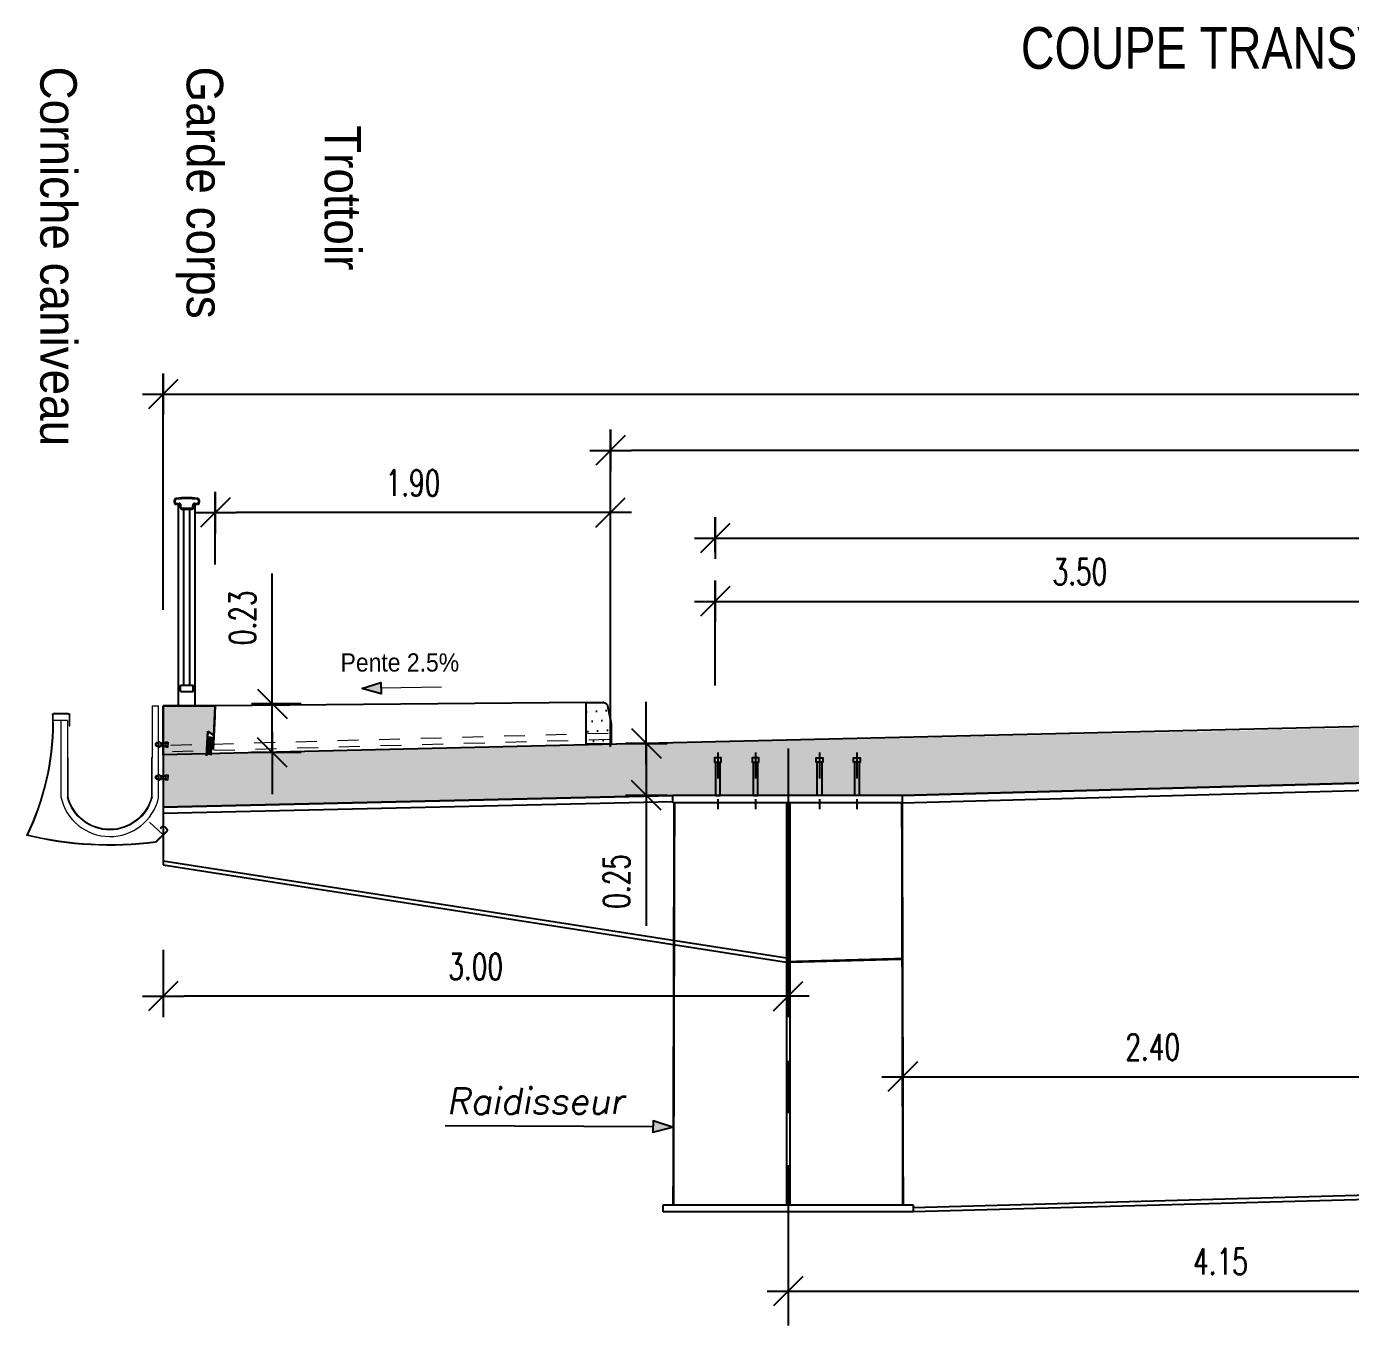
# Model space of a CAD drawing. Header units: metres. Extents: x -697843 to 22159, y -46191 to 9548.
# Drawn here: x -63554.16 to -63547.81, y -23170.26 to -23164.02 of the extents above; entities that cross this region are included whole.
import ezdxf
from ezdxf.enums import TextEntityAlignment as Align

# ---------------------------------------------------------------- set-up
doc = ezdxf.new("R2010")
doc.units = ezdxf.units.M
doc.linetypes.add('CACHE', pattern=[9.525, 6.35, -3.175])
doc.linetypes.add('CENTER', pattern=[2, 1.25, -0.25, 0.25, -0.25])
doc.layers.get('Defpoints').update_dxf_attribs({"color": 9})
for name, color, linetype, lineweight in [('AOA-Caniveau', 7, 'Continuous', 0), ('AOA-corniches', 7, 'Continuous', 0), ('COT50', 8, 'Continuous', 15), ('S-EXE-ELECP', 3, 'Continuous', 30), ('S-EXE-HACH', 4, 'Continuous', 5), ('S-EXE-TEXT', 7, 'Continuous', 25), ('S-EXE-TEXTE', 7, 'Continuous', 9), ('S-EXE-TRAIT VU', 2, 'Continuous', 25), ('S-Trait vu', 2, 'Continuous', 18)]:
    doc.layers.add(name, color=color, linetype=linetype, lineweight=lineweight)
for name, color, linetype in [('AXE', 1, 'CENTER'), ('Coffrage', 3, 'Continuous'), ('OA_Coffrage2', 7, 'Continuous'), ('OA_Cotations', 7, 'Continuous'), ('POTEAU', 1, 'Continuous'), ('POUTRELLE', 5, 'Continuous'), ('S-TEXT', 6, 'Continuous'), ('TRAIT-MOYENS', 2, 'Continuous')]:
    doc.layers.add(name, color=color, linetype=linetype)
doc.layers.get('0').off()
doc.styles.add('Arial', font='arial.ttf')
doc.styles.add('COTE1-100', font='romans.shx', dxfattribs={"width": 0.7, "height": 0.25})
doc.styles.add('D35-50', font='arial.ttf', dxfattribs={"width": 0.8, "height": 0.175})
doc.styles.add('text-s-1-50', font='romans.shx', dxfattribs={"width": 0.7, "height": 0.125})
doc.dimstyles.new('COT-OBLIQUES-1_100', dxfattribs={"dimtxt": 0.25, "dimasz": 0.1, "dimexe": 0.1, "dimexo": 0.1, "dimgap": 0.125, "dimtad": 1, "dimzin": 0, "dimdsep": 46, "dimtxsty": 'COTE1-100', "dimblk1": 'MARQUE', "dimblk2": 'MARQUE', "dimsah": 1, "dimcen": 5, "dimdle": 2, "dimclrd": 9, "dimclre": 9, "dimaunit": 2, "dimadec": 0, "dimazin": 0, "dimtfac": 1, "dimtix": 1, "dimtmove": 0, "dimatfit": 3, "dimldrblk": 'MARQUE', "dimfxl": 1, "dimtolj": 1, "dimtzin": 0, "dimarcsym": 0})

# ---------------------------------------------------------------- blocks, each defined once
blk = doc.blocks.new('MARQUE')
for p, q in [((-0.707, -0.707), (0.707, 0.707)), ((0, -1), (0, 1)), ((1, 0), (-1, 0))]:
    blk.add_line(p, q)
blk = doc.blocks.new('*D98')
at = {"layer": 'Defpoints', "color": 0, "transparency": 16777216}
for p in [(-63539.205, -23165.787), (-63539.205, -23166.8372), (-63553.5049, -23166.9221)]:
    blk.add_point(p, dxfattribs=at)
at = {"layer": 'OA_Cotations', "color": 9, "lineweight": -2, "transparency": 16777216}
for p, q in [((-63553.5049, -23166.8221), (-63553.5049, -23165.687)), ((-63539.205, -23166.7372), (-63539.205, -23165.687)), ((-63553.4049, -23165.787), (-63539.305, -23165.787))]:
    blk.add_line(p, q, dxfattribs=at)
at = {"layer": 'OA_Cotations', "color": 9, "lineweight": -2, "transparency": 16777216, "xscale": 0.1, "yscale": 0.1, "zscale": 0.1, "rotation": 180}
blk.add_blockref('MARQUE', (-63553.5049, -23165.787), dxfattribs=at)
at = {"layer": 'OA_Cotations', "color": 9, "lineweight": -2, "transparency": 16777216, "xscale": 0.1, "yscale": 0.1, "zscale": 0.1}
blk.add_blockref('MARQUE', (-63539.205, -23165.787), dxfattribs=at)
at = {"layer": 'OA_Cotations', "color": 9, "transparency": 16777216, "insert": (-63545.6458, -23165.6445), "char_height": 0.125, "attachment_point": 5, "style": 'text-s-1-50'}
blk.add_mtext('\\A1;14.30', dxfattribs=at)
blk = doc.blocks.new('*D99')
at = {"layer": 'Defpoints', "color": 0, "transparency": 16777216}
for p in [(-63540.355, -23166.2656), (-63540.355, -23166.4779), (-63550.855, -23166.646)]:
    blk.add_point(p, dxfattribs=at)
at = {"layer": 'OA_Cotations', "color": 9, "lineweight": -2, "transparency": 16777216}
for p, q in [((-63550.855, -23166.546), (-63550.855, -23166.3779)), ((-63540.355, -23166.3656), (-63540.355, -23166.5779)), ((-63550.755, -23166.4779), (-63540.455, -23166.4779))]:
    blk.add_line(p, q, dxfattribs=at)
at = {"layer": 'OA_Cotations', "color": 9, "lineweight": -2, "transparency": 16777216, "xscale": 0.1, "yscale": 0.1, "zscale": 0.1, "rotation": 180}
blk.add_blockref('MARQUE', (-63550.855, -23166.4779), dxfattribs=at)
at = {"layer": 'OA_Cotations', "color": 9, "lineweight": -2, "transparency": 16777216, "xscale": 0.1, "yscale": 0.1, "zscale": 0.1}
blk.add_blockref('MARQUE', (-63540.355, -23166.4779), dxfattribs=at)
at = {"layer": 'OA_Cotations', "color": 9, "transparency": 16777216, "insert": (-63545.605, -23166.3354), "char_height": 0.125, "attachment_point": 5, "style": 'text-s-1-50'}
blk.add_mtext('\\A1;10.50', dxfattribs=at)
blk = doc.blocks.new('*D100')
at = {"layer": 'Defpoints', "color": 0, "transparency": 16777216}
for p in [(-63553.2549, -23166.3556), (-63553.2549, -23166.7054), (-63551.3574, -23166.8568)]:
    blk.add_point(p, dxfattribs=at)
at = {"layer": 'OA_Cotations', "color": 9, "lineweight": -2, "transparency": 16777216}
for p, q in [((-63553.2549, -23166.6054), (-63553.2549, -23166.2556)), ((-63551.3574, -23166.7568), (-63551.3574, -23166.2556)), ((-63551.4574, -23166.3556), (-63553.1549, -23166.3556))]:
    blk.add_line(p, q, dxfattribs=at)
at = {"layer": 'OA_Cotations', "color": 9, "lineweight": -2, "transparency": 16777216, "xscale": 0.1, "yscale": 0.1, "zscale": 0.1, "rotation": 180}
blk.add_blockref('MARQUE', (-63553.2549, -23166.3556), dxfattribs=at)
at = {"layer": 'OA_Cotations', "color": 9, "lineweight": -2, "transparency": 16777216, "xscale": 0.1, "yscale": 0.1, "zscale": 0.1}
blk.add_blockref('MARQUE', (-63551.3574, -23166.3556), dxfattribs=at)
at = {"layer": 'OA_Cotations', "color": 9, "transparency": 16777216, "insert": (-63552.3061, -23166.2131), "char_height": 0.125, "attachment_point": 5, "style": 'text-s-1-50'}
blk.add_mtext('\\A1;1.90', dxfattribs=at)
blk = doc.blocks.new('*D101')
at = {"layer": 'Defpoints', "color": 0, "transparency": 16777216}
for p in [(-63547.355, -23166.6871), (-63547.355, -23166.7819), (-63550.855, -23167.2852)]:
    blk.add_point(p, dxfattribs=at)
at = {"layer": 'OA_Cotations', "color": 9, "lineweight": -2, "transparency": 16777216}
for p, q in [((-63550.855, -23167.1852), (-63550.855, -23166.6819)), ((-63550.755, -23166.7819), (-63547.455, -23166.7819)), ((-63547.355, -23166.7871), (-63547.355, -23166.8819))]:
    blk.add_line(p, q, dxfattribs=at)
at = {"layer": 'OA_Cotations', "color": 9, "lineweight": -2, "transparency": 16777216, "xscale": 0.1, "yscale": 0.1, "zscale": 0.1, "rotation": 180}
blk.add_blockref('MARQUE', (-63550.855, -23166.7819), dxfattribs=at)
at = {"layer": 'OA_Cotations', "color": 9, "lineweight": -2, "transparency": 16777216, "xscale": 0.1, "yscale": 0.1, "zscale": 0.1}
blk.add_blockref('MARQUE', (-63547.355, -23166.7819), dxfattribs=at)
at = {"layer": 'OA_Cotations', "color": 9, "transparency": 16777216, "insert": (-63549.105, -23166.6394), "char_height": 0.125, "attachment_point": 5, "style": 'text-s-1-50'}
blk.add_mtext('\\A1;3.50', dxfattribs=at)
blk = doc.blocks.new('*D103')
at = {"layer": 'Defpoints', "color": 0, "transparency": 16777216}
for p in [(-63551.1861, -23167.4635), (-63551.0579, -23167.4635), (-63551.0514, -23167.7134)]:
    blk.add_point(p, dxfattribs=at)
at = {"layer": 'OA_Cotations', "color": 9, "lineweight": -2, "transparency": 16777216}
for p, q in [((-63551.1861, -23167.3635), (-63551.1861, -23167.2635)), ((-63551.1579, -23167.4635), (-63551.2861, -23167.4635)), ((-63551.1861, -23167.4635), (-63551.1861, -23167.7134)), ((-63551.1514, -23167.7134), (-63551.2861, -23167.7134)), ((-63551.1861, -23167.8134), (-63551.1861, -23168.3401))]:
    blk.add_line(p, q, dxfattribs=at)
at = {"layer": 'OA_Cotations', "color": 9, "lineweight": -2, "transparency": 16777216, "xscale": 0.1, "yscale": 0.1, "zscale": 0.1}
for p, rotation in [((-63551.1861, -23167.4635), 270), ((-63551.1861, -23167.7134), 90)]:
    blk.add_blockref('MARQUE', p, dxfattribs=dict(at, rotation=rotation))
at = {"layer": 'OA_Cotations', "color": 9, "transparency": 16777216, "insert": (-63551.3286, -23168.1268), "char_height": 0.125, "attachment_point": 5, "rotation": 90, "style": 'text-s-1-50'}
blk.add_mtext('\\A1;0.25', dxfattribs=at)
blk = doc.blocks.new('*D130')
at = {"layer": 'Defpoints', "color": 0, "transparency": 16777216}
for p in [(-63552.7426, -23167.2742), (-63552.9812, -23167.508), (-63552.7427, -23167.508)]:
    blk.add_point(p, dxfattribs=at)
at = {"layer": 'OA_Cotations', "color": 9, "lineweight": -2, "transparency": 16777216}
for p, q in [((-63552.9812, -23167.1742), (-63552.9812, -23166.6475)), ((-63552.8426, -23167.2742), (-63553.0812, -23167.2742)), ((-63552.9812, -23167.508), (-63552.9812, -23167.2742)), ((-63552.8427, -23167.508), (-63553.0812, -23167.508)), ((-63552.9812, -23167.608), (-63552.9812, -23167.708))]:
    blk.add_line(p, q, dxfattribs=at)
at = {"layer": 'OA_Cotations', "color": 9, "lineweight": -2, "transparency": 16777216, "xscale": 0.1, "yscale": 0.1, "zscale": 0.1}
for p, rotation in [((-63552.9812, -23167.2742), 270), ((-63552.9812, -23167.508), 90)]:
    blk.add_blockref('MARQUE', p, dxfattribs=dict(at, rotation=rotation))
at = {"layer": 'OA_Cotations', "color": 9, "transparency": 16777216, "insert": (-63553.1237, -23166.8609), "char_height": 0.125, "attachment_point": 5, "rotation": 90, "style": 'text-s-1-50'}
blk.add_mtext('\\A1;0.23', dxfattribs=at)
blk = doc.blocks.new('*D105')
at = {"layer": 'Defpoints', "color": 0, "transparency": 16777216}
for p in [(-63547.5548, -23169.0641), (-63549.9552, -23169.1513), (-63547.5548, -23169.3421)]:
    blk.add_point(p, dxfattribs=at)
at = {"layer": 'OA_Cotations', "color": 9, "lineweight": -2, "transparency": 16777216}
for p, q in [((-63549.9552, -23169.0513), (-63549.9552, -23168.9641)), ((-63547.5548, -23169.2421), (-63547.5548, -23168.9641)), ((-63549.8552, -23169.0641), (-63547.6548, -23169.0641))]:
    blk.add_line(p, q, dxfattribs=at)
at = {"layer": 'OA_Cotations', "color": 9, "lineweight": -2, "transparency": 16777216, "xscale": 0.1, "yscale": 0.1, "zscale": 0.1, "rotation": 180}
blk.add_blockref('MARQUE', (-63549.9552, -23169.0641), dxfattribs=at)
at = {"layer": 'OA_Cotations', "color": 9, "lineweight": -2, "transparency": 16777216, "xscale": 0.1, "yscale": 0.1, "zscale": 0.1}
blk.add_blockref('MARQUE', (-63547.5548, -23169.0641), dxfattribs=at)
at = {"layer": 'OA_Cotations', "color": 9, "transparency": 16777216, "insert": (-63548.755, -23168.9216), "char_height": 0.125, "attachment_point": 5, "style": 'text-s-1-50'}
blk.add_mtext('\\A1;2.40', dxfattribs=at)
blk = doc.blocks.new('*D207')
at = {"layer": 'Defpoints', "color": 0, "transparency": 16777216}
for p in [(-63551.3574, -23166.0569), (-63539.855, -23166.1075), (-63551.3574, -23167.5802)]:
    blk.add_point(p, dxfattribs=at)
at = {"layer": 'OA_Cotations', "color": 9, "lineweight": -2, "transparency": 16777216}
for p, q in [((-63551.3574, -23167.4802), (-63551.3574, -23165.9569)), ((-63539.855, -23166.0075), (-63539.855, -23165.9569)), ((-63539.955, -23166.0569), (-63551.2574, -23166.0569))]:
    blk.add_line(p, q, dxfattribs=at)
at = {"layer": 'OA_Cotations', "color": 9, "lineweight": -2, "transparency": 16777216, "xscale": 0.1, "yscale": 0.1, "zscale": 0.1, "rotation": 180}
blk.add_blockref('MARQUE', (-63551.3574, -23166.0569), dxfattribs=at)
at = {"layer": 'OA_Cotations', "color": 9, "lineweight": -2, "transparency": 16777216, "xscale": 0.1, "yscale": 0.1, "zscale": 0.1}
blk.add_blockref('MARQUE', (-63539.855, -23166.0569), dxfattribs=at)
at = {"layer": 'OA_Cotations', "color": 9, "transparency": 16777216, "insert": (-63545.6062, -23165.9144), "char_height": 0.125, "attachment_point": 5, "style": 'text-s-1-50'}
blk.add_mtext('\\A1;11.50', dxfattribs=at)
blk = doc.blocks.new('*D226')
at = {"layer": 'Defpoints', "color": 0, "transparency": 16777216}
for p in [(-63550.505, -23168.0228), (-63553.505, -23168.3543), (-63553.505, -23168.6778)]:
    blk.add_point(p, dxfattribs=at)
at = {"layer": 'OA_Cotations', "color": 9, "lineweight": -2, "transparency": 16777216}
for p, q in [((-63550.505, -23168.1228), (-63550.505, -23168.7778)), ((-63553.505, -23168.4543), (-63553.505, -23168.7778)), ((-63550.605, -23168.6778), (-63553.405, -23168.6778))]:
    blk.add_line(p, q, dxfattribs=at)
at = {"layer": 'OA_Cotations', "color": 9, "lineweight": -2, "transparency": 16777216, "xscale": 0.1, "yscale": 0.1, "zscale": 0.1, "rotation": 180}
blk.add_blockref('MARQUE', (-63553.505, -23168.6778), dxfattribs=at)
at = {"layer": 'OA_Cotations', "color": 9, "lineweight": -2, "transparency": 16777216, "xscale": 0.1, "yscale": 0.1, "zscale": 0.1}
blk.add_blockref('MARQUE', (-63550.505, -23168.6778), dxfattribs=at)
at = {"layer": 'OA_Cotations', "color": 9, "transparency": 16777216, "insert": (-63552.005, -23168.5353), "char_height": 0.125, "attachment_point": 5, "style": 'text-s-1-50'}
blk.add_mtext('\\A1;3.00', dxfattribs=at)
blk = doc.blocks.new('*D241')
at = {"layer": 'Defpoints', "color": 0, "transparency": 16777216}
for p in [(-63550.5052, -23169.7441), (-63546.355, -23169.8799), (-63546.355, -23170.0939)]:
    blk.add_point(p, dxfattribs=at)
at = {"layer": 'OA_Cotations', "color": 9, "lineweight": -2, "transparency": 16777216}
for p, q in [((-63550.5052, -23169.8441), (-63550.5052, -23170.1939)), ((-63546.355, -23169.9799), (-63546.355, -23170.1939)), ((-63550.4052, -23170.0939), (-63546.455, -23170.0939))]:
    blk.add_line(p, q, dxfattribs=at)
at = {"layer": 'OA_Cotations', "color": 9, "lineweight": -2, "transparency": 16777216, "xscale": 0.1, "yscale": 0.1, "zscale": 0.1, "rotation": 180}
blk.add_blockref('MARQUE', (-63550.5052, -23170.0939), dxfattribs=at)
at = {"layer": 'OA_Cotations', "color": 9, "lineweight": -2, "transparency": 16777216, "xscale": 0.1, "yscale": 0.1, "zscale": 0.1}
blk.add_blockref('MARQUE', (-63546.355, -23170.0939), dxfattribs=at)
at = {"layer": 'OA_Cotations', "color": 9, "transparency": 16777216, "insert": (-63548.4301, -23169.9514), "char_height": 0.125, "attachment_point": 5, "style": 'text-s-1-50'}
blk.add_mtext('\\A1;4.15', dxfattribs=at)
blk = doc.blocks.new('A$C77ea4534')
at = {"layer": 'TRAIT-MOYENS', "color": 8}
for p, q in [((-0.0597, 0.9771), (-0.0597, 0.9876)), ((-0.0557, 0.9771), (-0.0557, 0.9876)), ((-0.0507, 0.9721), (-0.0373, 0.9721)), ((-0.0507, 0.9682), (-0.0373, 0.9682)), ((-0.0398, 0), (-0.0398, 0.9682)), ((-0.0323, 0.9542), (-0.0323, 0.9632)), ((-0.0284, 0.9542), (-0.0284, 0.9632)), ((0.0284, 0.9542), (0.0284, 0.9632)), ((0.0323, 0.9542), (0.0323, 0.9632)), ((0.0373, 0.9721), (0.0507, 0.9721)), ((0.0373, 0.9682), (0.0507, 0.9682)), ((0.0398, 0), (0.0398, 0.9682)), ((0.0557, 0.9876), (0.0557, 0.9771)), ((0.0597, 0.9876), (0.0597, 0.9771)), ((0.0597, 0.9771), (0.0597, 0.9876)), ((-0.0234, 0.9493), (0.0234, 0.9493)), ((-0.0234, 0.9453), (0.0234, 0.9453)), ((-0.0149, 0.0995), (-0.0149, 0.9453)), ((0.0149, 0.0995), (0.0149, 0.9453)), ((-0.0299, 0.0995), (0.0299, 0.0995)), ((-0.0299, 0.0697), (-0.0299, 0.0995)), ((-0.0299, 0.0697), (0.0299, 0.0697)), ((0.0299, 0.0697), (0.0299, 0.0995))]:
    blk.add_line(p, q, dxfattribs=at)
for centre, radius, start, end in [((-0.0507, 0.9876), 0.00896, 93.81415, 180.00008), ((-0.0507, 0.9771), 0.00896, 180.00008, 270.00008), ((-0.0507, 0.9876), 0.00498, 93.81415, 180.00008), ((-0.0507, 0.9771), 0.00498, 180.00008, 270.00008), ((0, 0.6132), 0.3868, 82.37193, 97.62823), ((0, 0.6132), 0.3828, 82.3323, 97.66785), ((-0.0373, 0.9632), 0.00896, 0.00008, 90.00008), ((-0.0373, 0.9632), 0.00498, 0.00008, 90.00008), ((-0.0234, 0.9542), 0.00896, 180.00008, 270.00008), ((-0.0234, 0.9542), 0.00498, 180.00008, 270.00008), ((0.0234, 0.9542), 0.00896, 270.00008, 0.00008), ((0.0234, 0.9542), 0.00498, 270.00008, 0.00008), ((0.0373, 0.9632), 0.00896, 90.00008, 180.00008), ((0.0373, 0.9632), 0.00498, 90.00008, 180.00008), ((0.0507, 0.9771), 0.00896, 270.00008, 0.00008), ((0.0507, 0.9771), 0.00498, 270.00008, 0.00008), ((0.0507, 0.9876), 0.00498, 0.00008, 86.186), ((0.0507, 0.9876), 0.00896, 0.00008, 86.186)]:
    blk.add_arc(centre, radius, start, end, dxfattribs=at)

msp = doc.modelspace()

# ---------------------------------------------------------------- hatches: boundary and pattern name
at = {"layer": 'Coffrage'}
h = msp.add_hatch(dxfattribs=at)
h.set_pattern_fill('DOTS', color=8, scale=0.03, angle=183.662179, style=0)
h.set_pattern_definition([(183.66217908, (-63335.021423, 3791.73469), (-0.02072189604, -0.04904873908), [0, -0.047625])])
edge = h.paths.add_edge_path()
edge.add_line((-63551.47504, -23167.2679), (-63551.39143, -23167.2679))
edge.add_ellipse((-63551.39143, -23167.2879), major_axis=(-0.01502, -0.01321), ratio=0.9999987, start_angle=149.97197, end_angle=228.662215, ccw=False)
edge.add_line((-63551.37182, -23167.28397), (-63551.35504, -23167.3679))
edge.add_line((-63551.35504, -23167.3679), (-63551.35504, -23167.4679))
edge.add_line((-63551.35504, -23167.4679), (-63551.47504, -23167.4679))
edge.add_line((-63551.47504, -23167.4679), (-63551.47504, -23167.2679))
at = {"layer": 'COT50'}
h = msp.add_hatch(dxfattribs=at)
h.set_pattern_fill('AR-CONC', color=8, scale=0.001)
h.set_pattern_definition([(50, (-63546.95504, -23172.06292), (0.1821847, -0.015939), [0.01905, -0.20955]), (355, (-63546.95504, -23172.06292), (-0.0352434, 0.191057), [0.01524, -0.1676406]), (100.4514, (-63546.93985, -23172.06424), (0.1469412, 0.1751178), [0.01619, -0.1780902]), (46.1842, (-63546.95504, -23172.01212), (0.271079, -0.0420423), [0.028575, -0.314325]), (96.6356, (-63546.93245, -23172.01562), (0.237404, 0.247426), [0.024285, -0.267136]), (351.184, (-63546.95504, -23172.01212), (0.237404, 0.247426), [0.02286, -0.25146]), (21, (-63546.92964, -23172.02482), (0.1516144, -0.1022652), [0.01905, -0.20955]), (326, (-63546.92964, -23172.02482), (0.061802, 0.184188), [0.01524, -0.16764]), (71.4514, (-63546.917, -23172.03334), (0.2134164, 0.0819228), [0.01619, -0.17809]), (37.5, (-63546.955035, -23172.062916), (0.0030886, 0.08455504), [0, -0.165608, 0, -0.17018, 0, -0.168275]), (7.5, (-63546.95504, -23172.06292), (0.0668197, 0.1001806), [0, -0.097028, 0, -0.161798, 0, -0.064135]), (327.5, (-63547.01168, -23172.062916), (0.1355906, -0.00572874), [0, -0.0635, 0, -0.19812, 0, -0.26289]), (317.5, (-63547.03708, -23172.06292), (0.1481292, 0.0254265), [0, -0.08255, 0, -0.131572, 0, -0.18669])])
h.paths.add_polyline_path([(-63553.50504, -23167.51789), (-63553.50504, -23167.76963), (-63551.05857, -23167.71355), (-63549.95857, -23167.71355), (-63542.7559, -23167.51798), (-63541.6559, -23167.51798), (-63539.20504, -23167.43328), (-63539.20504, -23167.19913)])
at = {"layer": 'S-EXE-HACH', "ltscale": 0.01, "transparency": 33554508}
h = msp.add_hatch(color=8, dxfattribs=at)
h.dxf.hatch_style = 1
h.paths.add_polyline_path([(-63553.29102, -23167.40503), (-63553.26205, -23167.42632), (-63553.25493, -23167.28406), (-63553.50497, -23167.28406), (-63553.50501, -23167.51789), (-63553.29693, -23167.52309)])
at = {"layer": 'S-EXE-TRAIT VU', "transparency": 33554687}
h = msp.add_hatch(color=9, dxfattribs=at)
h.dxf.hatch_style = 1
h.paths.add_polyline_path([(-63552.55213, -23167.20077), (-63552.45893, -23167.22614), (-63552.46031, -23167.17077)])
h = msp.add_hatch(color=9, dxfattribs=at)
h.dxf.hatch_style = 1
h.paths.add_polyline_path([(-63551.06084, -23169.30583), (-63551.15404, -23169.3312), (-63551.15266, -23169.27583)])

# ---------------------------------------------------------------- linework, layer by layer
at = {"layer": 'AOA-Caniveau', "color": 9, "extrusion": (0, 1, 0)}
for p, q in [((-63553.55844, -23167.28407), (-63553.52689, -23167.28406)), ((-63553.55844, -23167.28407), (-63553.55844, -23167.53265)), ((-63553.52689, -23167.72557), (-63553.52689, -23167.28406)), ((-63553.96398, -23167.35386), (-63553.99554, -23167.35386)), ((-63553.99554, -23167.35386), (-63553.99554, -23167.72083)), ((-63553.96398, -23167.35386), (-63553.96398, -23167.54243))]:
    msp.add_line(p, q, dxfattribs=at)
at = {"layer": 'AOA-Caniveau', "color": 9}
msp.add_arc((-63553.76068, -23167.67094, -50.3572), 0.24009, 191.993016, 346.847528, dxfattribs=at)
at = {"layer": 'AOA-corniches', "color": 9, "extrusion": (-2.68665e-19, -1.52942e-18, -1)}
for p, q in [((-63554.0364, -23167.32725, -50.3572), (-63554.0364, -23167.36413, -50.3572)), ((-63554.0333, -23167.36413, -50.3572), (-63554.0333, -23167.32725, -50.3572)), ((-63554.02696, -23167.32107, -50.3572), (-63553.96158, -23167.3227, -50.3572)), ((-63553.9615, -23167.31961, -50.3572), (-63554.02689, -23167.31798, -50.3572)), ((-63553.95555, -23167.32889, -50.3572), (-63553.95555, -23167.37883, -50.3572)), ((-63553.95246, -23167.37883, -50.3572), (-63553.95246, -23167.32889, -50.3572)), ((-63553.95555, -23167.37883, -50.3572), (-63553.95246, -23167.37883, -50.3572)), ((-63553.48857, -23167.88456, -50.3572), (-63553.54244, -23167.93671, -50.3572)), ((-63553.541, -23167.93962, -50.3572), (-63553.48642, -23167.88678, -50.3572)), ((-63553.51008, -23167.86234, -50.3572), (-63553.51897, -23167.87095, -50.3572)), ((-63553.51897, -23167.87095, -50.3572), (-63553.51682, -23167.87317, -50.3572)), ((-63553.51682, -23167.87317, -50.3572), (-63553.50793, -23167.86456, -50.3572)), ((-63553.49918, -23167.86471, -50.3572), (-63553.48843, -23167.87582, -50.3572)), ((-63553.48621, -23167.87367, -50.3572), (-63553.49696, -23167.86256, -50.3572))]:
    msp.add_line(p, q, dxfattribs=at)
at = {"layer": 'AOA-corniches', "color": 9, "extrusion": (0, 1, 0)}
for p, q in [((-63553.99554, -23167.35386), (-63554.03335, -23167.35386)), ((-63553.53886, -23167.47423), (-63553.53885, -23167.46207)), ((-63553.52939, -23167.45969), (-63553.53823, -23167.45969)), ((-63553.52876, -23167.45653), (-63553.52687, -23167.45654)), ((-63553.52876, -23167.45653), (-63553.52876, -23167.47398)), ((-63553.52181, -23167.45653), (-63553.52689, -23167.45657)), ((-63553.52686, -23167.47393), (-63553.52687, -23167.45654)), ((-63553.52181, -23167.45653), (-63553.52182, -23167.47381)), ((-63553.52119, -23167.45969), (-63553.51235, -23167.45969)), ((-63553.51172, -23167.47355), (-63553.51171, -23167.46206)), ((-63553.50415, -23167.47336), (-63553.50415, -23167.46206)), ((-63553.49467, -23167.45969), (-63553.50352, -23167.45969)), ((-63553.49406, -23167.45654), (-63553.49216, -23167.45654)), ((-63553.49406, -23167.45654), (-63553.49405, -23167.4731)), ((-63553.49216, -23167.47305), (-63553.49216, -23167.45654)), ((-63553.49214, -23167.46368), (-63553.49216, -23167.45716)), ((-63553.49216, -23167.45716), (-63553.48143, -23167.45717)), ((-63553.48259, -23167.45838), (-63553.49081, -23167.4583)), ((-63553.49081, -23167.4583), (-63553.48785, -23167.46369)), ((-63553.48976, -23167.45897), (-63553.48739, -23167.46327)), ((-63553.4862, -23167.459), (-63553.48976, -23167.45897)), ((-63553.48617, -23167.45904), (-63553.4832, -23167.46201)), ((-63553.48314, -23167.46915), (-63553.48315, -23167.46206)), ((-63553.48259, -23167.46914), (-63553.48259, -23167.45838)), ((-63553.48143, -23167.45717), (-63553.48143, -23167.46914)), ((-63553.54329, -23167.46474), (-63553.54331, -23167.47358)), ((-63553.53886, -23167.47358), (-63553.54331, -23167.47358)), ((-63553.54331, -23167.47358), (-63553.54268, -23167.4742)), ((-63553.54329, -23167.46474), (-63553.54266, -23167.46412)), ((-63553.53885, -23167.46474), (-63553.54329, -23167.46474)), ((-63553.54266, -23167.46412), (-63553.54268, -23167.4742)), ((-63553.53886, -23167.47421), (-63553.54268, -23167.4742)), ((-63553.53886, -23167.46411), (-63553.54266, -23167.46412)), ((-63553.53885, -23167.47625), (-63553.53886, -23167.47423)), ((-63553.5294, -23167.46443), (-63553.53823, -23167.46443)), ((-63553.52939, -23167.47389), (-63553.53822, -23167.47389)), ((-63553.5294, -23167.47863), (-63553.53822, -23167.47863)), ((-63553.52876, -23167.47398), (-63553.52877, -23167.4761)), ((-63553.52877, -23167.48178), (-63553.52877, -23167.4761)), ((-63553.52685, -23167.48179), (-63553.52877, -23167.48178)), ((-63553.52689, -23167.48178), (-63553.52182, -23167.48179)), ((-63553.52182, -23167.47381), (-63553.52182, -23167.47611)), ((-63553.52182, -23167.48179), (-63553.52182, -23167.47611)), ((-63553.52119, -23167.46443), (-63553.51235, -23167.46442)), ((-63553.52119, -23167.47863), (-63553.51235, -23167.47863)), ((-63553.52118, -23167.47389), (-63553.51235, -23167.47389)), ((-63553.51171, -23167.47626), (-63553.51172, -23167.47355)), ((-63553.51171, -23167.46411), (-63553.50415, -23167.46411)), ((-63553.51171, -23167.4742), (-63553.50415, -23167.47422)), ((-63553.50415, -23167.47627), (-63553.50415, -23167.47336)), ((-63553.49468, -23167.46443), (-63553.50352, -23167.46442)), ((-63553.49467, -23167.4739), (-63553.50352, -23167.4739)), ((-63553.49469, -23167.47863), (-63553.50352, -23167.47863)), ((-63553.49406, -23167.48178), (-63553.49404, -23167.4731)), ((-63553.49216, -23167.48178), (-63553.49406, -23167.48178)), ((-63553.48795, -23167.47422), (-63553.49216, -23167.47421)), ((-63553.48793, -23167.46411), (-63553.49215, -23167.46412)), ((-63553.49215, -23167.48109), (-63553.48143, -23167.48108)), ((-63553.48785, -23167.46369), (-63553.49192, -23167.46368)), ((-63553.48785, -23167.47458), (-63553.49192, -23167.47458)), ((-63553.49082, -23167.47995), (-63553.48785, -23167.47458)), ((-63553.48259, -23167.47989), (-63553.49082, -23167.47995)), ((-63553.48975, -23167.47946), (-63553.48739, -23167.47515)), ((-63553.48618, -23167.47942), (-63553.48975, -23167.47946)), ((-63553.48616, -23167.4794), (-63553.4832, -23167.47646)), ((-63553.48314, -23167.46915), (-63553.48315, -23167.47642)), ((-63553.48259, -23167.46914), (-63553.48259, -23167.47989)), ((-63553.48143, -23167.48108), (-63553.48143, -23167.46914)), ((-63553.54331, -23167.62252), (-63553.54267, -23167.62189)), ((-63553.53886, -23167.62252), (-63553.54331, -23167.62252)), ((-63553.54331, -23167.62252), (-63553.54331, -23167.63136)), ((-63553.53886, -23167.63136), (-63553.54331, -23167.63136)), ((-63553.54331, -23167.63136), (-63553.54268, -23167.63198)), ((-63553.54267, -23167.62189), (-63553.54268, -23167.63198)), ((-63553.53886, -23167.63199), (-63553.54268, -23167.63198)), ((-63553.53886, -23167.62189), (-63553.54267, -23167.62189)), ((-63553.53886, -23167.63201), (-63553.53886, -23167.61984)), ((-63553.53886, -23167.63403), (-63553.53886, -23167.63201)), ((-63553.5294, -23167.61747), (-63553.53823, -23167.61747)), ((-63553.5294, -23167.62221), (-63553.53823, -23167.62221)), ((-63553.5294, -23167.63167), (-63553.53823, -23167.63166)), ((-63553.5294, -23167.6364), (-63553.53823, -23167.6364)), ((-63553.52877, -23167.61431), (-63553.52687, -23167.61432)), ((-63553.52877, -23167.61431), (-63553.52877, -23167.63176)), ((-63553.52877, -23167.63176), (-63553.52877, -23167.63388)), ((-63553.52877, -23167.63956), (-63553.52877, -23167.63388)), ((-63553.52686, -23167.63956), (-63553.52877, -23167.63956)), ((-63553.52182, -23167.61431), (-63553.52689, -23167.61434)), ((-63553.52689, -23167.63957), (-63553.52182, -23167.63957)), ((-63553.52687, -23167.6317), (-63553.52687, -23167.61432)), ((-63553.52182, -23167.61431), (-63553.52183, -23167.63159)), ((-63553.52183, -23167.63159), (-63553.52183, -23167.63388)), ((-63553.52182, -23167.63957), (-63553.52183, -23167.63388)), ((-63553.5212, -23167.62221), (-63553.51235, -23167.6222)), ((-63553.5212, -23167.63641), (-63553.51236, -23167.63641)), ((-63553.52119, -23167.61747), (-63553.51236, -23167.61747)), ((-63553.52119, -23167.63167), (-63553.51235, -23167.63167)), ((-63553.51173, -23167.63133), (-63553.51172, -23167.61984)), ((-63553.51173, -23167.63403), (-63553.51173, -23167.63133)), ((-63553.51172, -23167.62189), (-63553.50415, -23167.62189)), ((-63553.51172, -23167.63198), (-63553.50416, -23167.63199)), ((-63553.50416, -23167.63404), (-63553.50415, -23167.63114)), ((-63553.50415, -23167.63114), (-63553.50415, -23167.61984)), ((-63553.49469, -23167.61747), (-63553.50353, -23167.61747)), ((-63553.49469, -23167.62221), (-63553.50353, -23167.6222)), ((-63553.49468, -23167.63167), (-63553.50353, -23167.63168)), ((-63553.49469, -23167.6364), (-63553.50353, -23167.63641)), ((-63553.49407, -23167.61432), (-63553.49216, -23167.61432)), ((-63553.49407, -23167.61432), (-63553.49406, -23167.63088)), ((-63553.49407, -23167.63956), (-63553.49406, -23167.63088)), ((-63553.49216, -23167.63956), (-63553.49407, -23167.63956)), ((-63553.48796, -23167.632), (-63553.49218, -23167.63199)), ((-63553.49217, -23167.63083), (-63553.49216, -23167.61432)), ((-63553.49216, -23167.62146), (-63553.49217, -23167.61494)), ((-63553.49217, -23167.61494), (-63553.48144, -23167.61495)), ((-63553.48794, -23167.62189), (-63553.49216, -23167.6219)), ((-63553.49216, -23167.63887), (-63553.48143, -23167.63886)), ((-63553.48785, -23167.62147), (-63553.49192, -23167.62146)), ((-63553.48786, -23167.63236), (-63553.49192, -23167.63236)), ((-63553.4826, -23167.61616), (-63553.49083, -23167.61608)), ((-63553.49083, -23167.61608), (-63553.48785, -23167.62147)), ((-63553.49083, -23167.63773), (-63553.48786, -23167.63236)), ((-63553.4826, -23167.63767), (-63553.49083, -23167.63773)), ((-63553.48977, -23167.61675), (-63553.48739, -23167.62105)), ((-63553.48621, -23167.61678), (-63553.48977, -23167.61675)), ((-63553.48977, -23167.63723), (-63553.48739, -23167.63292)), ((-63553.48619, -23167.6372), (-63553.48977, -23167.63723)), ((-63553.48617, -23167.61682), (-63553.48321, -23167.61979)), ((-63553.48617, -23167.63718), (-63553.48321, -23167.63424)), ((-63553.48315, -23167.62693), (-63553.48316, -23167.61983)), ((-63553.48315, -23167.62693), (-63553.48316, -23167.63419)), ((-63553.4826, -23167.62692), (-63553.4826, -23167.61616)), ((-63553.4826, -23167.62692), (-63553.4826, -23167.63767)), ((-63553.48144, -23167.61495), (-63553.48144, -23167.62691)), ((-63553.48143, -23167.63886), (-63553.48144, -23167.62691)), ((-63553.50653, -23167.90195), (-63553.57008, -23167.84211))]:
    msp.add_line(p, q, dxfattribs=at)
at = {"layer": 'AOA-corniches', "color": 9, "extrusion": (0, 0, -1)}
for p, q in [((-63553.96394, -23167.53265, -50.3572), (-63553.96396, -23167.72254, -50.3572)), ((-63553.96079, -23167.53265, -50.3572), (-63553.96394, -23167.53265, -50.3572)), ((-63553.9608, -23167.72245, -50.3572), (-63553.96079, -23167.53265, -50.3572)), ((-63553.56156, -23167.53265, -50.3572), (-63553.56157, -23167.72168, -50.3572)), ((-63553.5584, -23167.53265, -50.3572), (-63553.56156, -23167.53265, -50.3572)), ((-63553.5584, -23167.72257, -50.3572), (-63553.5584, -23167.53265, -50.3572)), ((-63553.55842, -23167.72258, -50.3572), (-63553.5584, -23167.72257, -50.3572))]:
    msp.add_line(p, q, dxfattribs=at)
at = {"layer": 'AOA-corniches', "color": 9, "extrusion": (-2.68665e-19, -1.52942e-18, -1)}
for centre, radius, start, end in [((63554.02712, -23167.32725, 50.3572), 0.00928, 0, 91.432096), ((63554.02712, -23167.32725, 50.3572), 0.00619, 0, 91.432096), ((63553.96173, -23167.32889, 50.3572), 0.00619, 91.432096, 180), ((63553.96173, -23167.32889, 50.3572), 0.00928, 91.432096, 180), ((63555.27342, -23167.36413, 50.3572), 1.23702, 180, 205.956718), ((63555.27342, -23167.36413, 50.3572), 1.24011, 180, 205.786584), ((63553.76024, -23166.26847, 50.3572), 1.68548, 262.525781, 283.761257), ((63553.76036, -23166.26406, 50.3572), 1.68679, 262.577191, 283.593079), ((63553.50363, -23167.86901, 50.3572), 0.00928, 45.929064, 135.929064), ((63553.50363, -23167.86901, 50.3572), 0.00619, 45.929064, 135.929113), ((63553.49287, -23167.88012, 50.3572), 0.00619, 135.929064, 225.929064), ((63553.49287, -23167.88012, 50.3572), 0.00928, 135.929064, 225.929064)]:
    msp.add_arc(centre, radius, start, end, dxfattribs=at)
at = {"layer": 'AOA-corniches', "color": 9}
for centre, radius, start, end in [((-63553.5341, -23167.46206, -50.3572), 0.00475, 150.136344, 209.862014), ((-63553.51706, -23167.46206, -50.3572), 0.00475, 150.136344, 209.862014), ((-63553.49939, -23167.46206, -50.3572), 0.00475, 150.136344, 209.862014), ((-63553.52079, -23167.46916, -50.3572), 0.01807, 164.809894, 195.188467), ((-63553.5341, -23167.47626, -50.3572), 0.00475, 150.136344, 209.862014), ((-63553.50375, -23167.46916, -50.3572), 0.01807, 164.809894, 195.188467), ((-63553.51706, -23167.47626, -50.3572), 0.00475, 150.136344, 209.862014), ((-63553.48608, -23167.46916, -50.3572), 0.01807, 164.809894, 195.188467), ((-63553.49939, -23167.47626, -50.3572), 0.00475, 150.136344, 209.862014), ((-63553.48793, -23167.47481, -50.3572), 0.000631, 323.026419, 89.999181), ((-63553.53411, -23167.61983, -50.3572), 0.00475, 150.136344, 209.862014), ((-63553.5208, -23167.62693, -50.3572), 0.01807, 164.809894, 195.188467), ((-63553.53411, -23167.63403, -50.3572), 0.00475, 150.136344, 209.862014), ((-63553.51707, -23167.61983, -50.3572), 0.00475, 150.136344, 209.862014), ((-63553.50376, -23167.62693, -50.3572), 0.01807, 164.809894, 195.188467), ((-63553.51707, -23167.63403, -50.3572), 0.00475, 150.136344, 209.862014), ((-63553.4994, -23167.61983, -50.3572), 0.00475, 150.136344, 209.862014), ((-63553.48609, -23167.62693, -50.3572), 0.01807, 164.809894, 195.188467), ((-63553.4994, -23167.63403, -50.3572), 0.00475, 150.136344, 209.862014), ((-63553.48794, -23167.63259, -50.3572), 0.000631, 323.026419, 89.999181)]:
    msp.add_arc(centre, radius, start, end, dxfattribs=at)
at = {"layer": 'AOA-corniches', "color": 9, "extrusion": (0, 0, -1)}
for centre, radius, start, end in [((63553.53351, -23167.46206, 50.3572), 0.00475, 150.137983, 209.863653), ((63553.51647, -23167.46206, 50.3572), 0.00475, 150.137983, 209.863653), ((63553.4988, -23167.46206, 50.3572), 0.00475, 150.137983, 209.863653), ((63553.48798, -23167.46347, 50.3572), 0.000631, 143.028058, 270.000819), ((63553.54682, -23167.46916, 50.3572), 0.01807, 164.811533, 195.190106), ((63553.53351, -23167.47626, 50.3572), 0.00475, 150.137983, 209.863653), ((63553.52978, -23167.46916, 50.3572), 0.01807, 164.811533, 195.190106), ((63553.51647, -23167.47626, 50.3572), 0.00475, 150.137983, 209.863653), ((63553.51211, -23167.46916, 50.3572), 0.01807, 164.811533, 195.190106), ((63553.4988, -23167.47626, 50.3572), 0.00475, 150.137983, 209.863653), ((63553.53352, -23167.61983, 50.3572), 0.00475, 150.137983, 209.863653), ((63553.54683, -23167.62693, 50.3572), 0.01807, 164.811533, 195.190106), ((63553.53352, -23167.63403, 50.3572), 0.00475, 150.137983, 209.863653), ((63553.51648, -23167.61983, 50.3572), 0.00475, 150.137983, 209.863653), ((63553.52979, -23167.62693, 50.3572), 0.01807, 164.811533, 195.190106), ((63553.51648, -23167.63403, 50.3572), 0.00475, 150.137983, 209.863653), ((63553.49881, -23167.61983, 50.3572), 0.00475, 150.137983, 209.863653), ((63553.51212, -23167.62693, 50.3572), 0.01807, 164.811533, 195.190106), ((63553.49881, -23167.63403, 50.3572), 0.00475, 150.137983, 209.863653), ((63553.48799, -23167.62125, 50.3572), 0.000631, 143.028058, 270.000819), ((63553.76119, -23167.66998, 50.3572), 0.20948, 194.540362, 345.468778), ((63553.76129, -23167.67001, 50.3572), 0.20629, 194.505465, 345.274949)]:
    msp.add_arc(centre, radius, start, end, dxfattribs=at)
at = {"layer": 'AXE', "color": 9}
msp.add_line((-63550.50504, -23167.48869), (-63550.50504, -23170.25883), dxfattribs=at)
at = {"layer": 'Coffrage', "color": 4}
for p, q in [((-63539.82504, -23167.19936), (-63553.50504, -23167.51789)), ((-63553.50504, -23167.51789), (-63553.50504, -23167.76963)), ((-63551.05336, -23167.71343), (-63553.50504, -23167.76963)), ((-63553.50504, -23167.76963), (-63551.05857, -23167.71345)), ((-63549.95857, -23167.71345), (-63551.05857, -23167.71345)), ((-63551.05857, -23167.74845), (-63551.05857, -23167.71345)), ((-63549.95857, -23167.71345), (-63549.95857, -23167.74845)), ((-63549.95857, -23167.74845), (-63551.05857, -23167.74845)), ((-63550.51292, -23167.74845), (-63550.51292, -23169.67863)), ((-63550.49715, -23167.74845), (-63550.49715, -23169.67863)), ((-63551.10504, -23169.67863), (-63549.90504, -23169.67863)), ((-63551.10504, -23169.71363), (-63551.10504, -23169.67863)), ((-63549.97492, -23169.67863), (-63549.95492, -23169.67863)), ((-63549.90504, -23169.67863), (-63549.90504, -23169.71363)), ((-63549.90504, -23169.71363), (-63551.10504, -23169.71363))]:
    msp.add_line(p, q, dxfattribs=at)
at = {"layer": 'Coffrage', "color": 9}
for p, q in [((-63551.47504, -23167.2679), (-63553.25493, -23167.28406)), ((-63551.47504, -23167.2679), (-63551.39143, -23167.2679)), ((-63551.47504, -23167.4679), (-63551.47504, -23167.2679)), ((-63551.37182, -23167.28397), (-63551.35504, -23167.3679)), ((-63551.35504, -23167.3679), (-63551.35504, -23167.4679)), ((-63551.35504, -23167.4679), (-63551.47504, -23167.4679))]:
    msp.add_line(p, q, dxfattribs=at)
at = {"layer": 'Coffrage', "color": 9, "extrusion": (0, 0, -1)}
msp.add_ellipse((-63551.39143, -23167.2879), major_axis=(-0.01502, -0.01321), ratio=0.9999987, start_param=2.2922768, end_param=3.6656806, dxfattribs=at)
at = {"layer": 'Coffrage', "color": 9}
for p in [(-63551.39143, -23167.2679), (-63551.35504, -23167.42788)]:
    msp.add_point(p, dxfattribs=at)
at = {"layer": 'OA_Coffrage2', "color": 8}
for points in [[(-63550.85332, -23167.55345), (-63550.85332, -23167.71345), (-63550.83132, -23167.71345), (-63550.83132, -23167.55345), (-63550.82632, -23167.55345), (-63550.82632, -23167.53345), (-63550.85832, -23167.53345), (-63550.85832, -23167.55345), (-63550.83132, -23167.55345)], [(-63550.67332, -23167.55345), (-63550.67332, -23167.71345), (-63550.65132, -23167.71345), (-63550.65132, -23167.55345), (-63550.64632, -23167.55345), (-63550.64632, -23167.53345), (-63550.67832, -23167.53345), (-63550.67832, -23167.55345), (-63550.65132, -23167.55345)], [(-63550.34382, -23167.55345), (-63550.34382, -23167.71345), (-63550.36582, -23167.71345), (-63550.36582, -23167.55345), (-63550.37082, -23167.55345), (-63550.37082, -23167.53345), (-63550.33882, -23167.53345), (-63550.33882, -23167.55345), (-63550.36582, -23167.55345)], [(-63550.16382, -23167.55345), (-63550.16382, -23167.71345), (-63550.18582, -23167.71345), (-63550.18582, -23167.55345), (-63550.19082, -23167.55345), (-63550.19082, -23167.53345), (-63550.15882, -23167.53345), (-63550.15882, -23167.55345), (-63550.18582, -23167.55345)]]:
    msp.add_lwpolyline(points, dxfattribs=at)
at = {"layer": 'POTEAU', "color": 8, "linetype": 'CENTER', "ltscale": 0.1}
for p, q in [((-63550.84232, -23167.50707), (-63550.84232, -23167.77935)), ((-63550.66232, -23167.50707), (-63550.66232, -23167.77935)), ((-63550.35482, -23167.50707), (-63550.35482, -23167.77935)), ((-63550.17482, -23167.50707), (-63550.17482, -23167.77935))]:
    msp.add_line(p, q, dxfattribs=at)
at = {"layer": 'POUTRELLE', "color": 4}
for p, q in [((-63549.95857, -23167.71345), (-63542.7549, -23167.51798)), ((-63542.7549, -23167.51798), (-63549.95857, -23167.71345)), ((-63549.95857, -23167.74845), (-63542.7549, -23167.55298)), ((-63551.05336, -23167.71343), (-63553.50504, -23167.76963)), ((-63551.05336, -23167.71343), (-63553.50504, -23167.76963)), ((-63551.05857, -23167.71355), (-63553.50504, -23167.76963)), ((-63553.50504, -23167.76963), (-63553.50504, -23168.04748)), ((-63551.05857, -23167.74356), (-63553.50435, -23167.79963)), ((-63553.50504, -23168.02766), (-63550.51292, -23168.49345)), ((-63553.50504, -23168.04748), (-63550.51292, -23168.51345)), ((-63542.8049, -23169.49769), (-63549.90506, -23169.69315)), ((-63542.8049, -23169.51817), (-63549.90504, -23169.71364))]:
    msp.add_line(p, q, dxfattribs=at)
at = {"layer": 'POUTRELLE', "color": 4, "const_width": 0.012}
for points in [[(-63551.0515, -23167.74845), (-63551.0561, -23169.67863)], [(-63549.95857, -23167.74845), (-63549.95397, -23169.67863)], [(-63550.49715, -23168.51302), (-63549.95679, -23168.49836)]]:
    msp.add_lwpolyline(points, dxfattribs=at)
at = {"layer": 'S-EXE-ELECP', "color": 9, "ltscale": 100}
msp.add_line((-63553.50493, -23167.28406), (-63553.50504, -23167.51789), dxfattribs=at)
at = {"layer": 'S-EXE-ELECP', "color": 9}
for p, q in [((-63553.50493, -23167.28406), (-63553.25493, -23167.28406)), ((-63553.25493, -23167.28406), (-63553.26206, -23167.42653)), ((-63553.29693, -23167.52309), (-63553.29102, -23167.40503)), ((-63553.29102, -23167.40503), (-63553.26206, -23167.4265))]:
    msp.add_line(p, q, dxfattribs=at)
at = {"layer": 'S-EXE-TEXT', "color": 9, "linetype": 'CACHE', "ltscale": 0.02, "transparency": 33554597, "const_width": 0.025, "flags": 128}
msp.add_lwpolyline([(-63553.27727, -23167.43037), (-63553.28387, -23167.51992)], dxfattribs=at)
at = {"layer": 'S-EXE-TEXTE', "color": 9}
msp.add_line((-63552.16846, -23167.19426), (-63552.45962, -23167.19845), dxfattribs=at)
at = {"layer": 'S-EXE-TRAIT VU', "color": 9, "transparency": 33554687}
for p, q in [((-63553.25743, -23167.334), (-63553.26542, -23167.49374)), ((-63552.15209, -23169.29915), (-63551.15335, -23169.30351))]:
    msp.add_line(p, q, dxfattribs=at)
for points in [[(-63552.55213, -23167.20077), (-63552.46031, -23167.17077), (-63552.45893, -23167.22614), (-63552.55213, -23167.20077)], [(-63551.06084, -23169.30583), (-63551.15266, -23169.27583), (-63551.15404, -23169.3312), (-63551.06084, -23169.30583)]]:
    msp.add_lwpolyline(points, close=True, dxfattribs=at)
at = {"layer": 'S-Trait vu', "color": 9, "linetype": 'CACHE', "ltscale": 0.01}
for p, q in [((-63551.36868, -23167.41575), (-63553.55844, -23167.47641)), ((-63551.3619, -23167.44544), (-63553.55844, -23167.50689))]:
    msp.add_line(p, q, dxfattribs=at)

# ---------------------------------------------------------------- block references
msp.add_blockref('A$C77ea4534', (-63553.3913, -23167.28406))

# ---------------------------------------------------------------- texts
at = {"layer": 'OA_Cotations', "style": 'text-s-1-50', "oblique": 10}
msp.add_text('Raidisseur', height=0.125, rotation=0.059863, dxfattribs=at).set_placement((-63552.14332, -23169.24352))
at = {"layer": 'S-EXE-TEXTE', "color": 9, "style": 'Arial', "width": 0.9}
for s, height, rotation, p in [('Corniche caniveau', 0.175, 269.999436, (-63554.14736, -23164.21393)), ('Garde corps', 0.175, 269.999436, (-63553.44487, -23164.21393)), ('Trottoir', 0.175, 269.999436, (-63552.78251, -23164.49546)), ('Pente 2.5%%%', 0.0875, 0.000563, (-63552.65333, -23167.14516))]:
    msp.add_text(s, height=height, rotation=rotation, dxfattribs=at).set_placement(p, align=Align.BOTTOM_LEFT)
at = {"layer": 'S-TEXT', "insert": (-63542.98401, -23164.02451), "char_height": 0.2, "width": 6.808907, "attachment_point": 3, "style": 'D35-50'}
msp.add_mtext('\\pxqc;COUPE TRANSVERSALE DU TABLIER AU NIVEAU DE LA CULLEE C1', dxfattribs=at)

# ---------------------------------------------------------------- dimensions: what is measured, and where the dimension line sits
at = {"layer": 'OA_Cotations', "color": 9}
for base, p1, p2, angle, picture, middle in [((-63539.20504, -23165.78702), (-63553.50493, -23166.92208), (-63539.20504, -23166.83715), 180, '*D98', (-63545.64581, -23165.78702)), ((-63547.35504, -23166.78194), (-63550.85504, -23167.28516), (-63547.35504, -23166.68711), 180, '*D101', (-63549.10504, -23166.78194)), ((-63552.98117, -23167.50804), (-63552.74264, -23167.27421), (-63552.74275, -23167.50804), 90, '*D130', (-63552.98117, -23166.86088)), ((-63551.18612, -23167.46353), (-63551.05142, -23167.71345), (-63551.05793, -23167.46353), 90, '*D103', (-63551.18612, -23168.12678))]:
    dim = msp.add_linear_dim(base=base, p1=p1, p2=p2, angle=angle, dimstyle='COT-OBLIQUES-1_100', override={"dimgap": 0.08, "dimtxsty": 'text-s-1-50', "dimclrd": 9, "dimclre": 9, "dimclrt": 9}, dxfattribs=at)
    dim.commit()
    dim.dimension.update_dxf_attribs({"geometry": picture, "text_midpoint": middle, "dimtype": 160})
for base, p1, p2, picture, middle in [((-63551.35737, -23166.0569), (-63539.85504, -23166.10752), (-63551.35737, -23167.58015), '*D207', (-63545.6062, -23165.9144)), ((-63553.25493, -23166.35558), (-63551.35737, -23166.85678), (-63553.25493, -23166.70536), '*D100', (-63552.30615, -23166.21308)), ((-63547.55477, -23169.06407), (-63549.95523, -23169.15133), (-63547.55477, -23169.34209), '*D105', (-63548.755, -23168.92157)), ((-63546.35504, -23170.09393), (-63550.50517, -23169.74414), (-63546.35504, -23169.87988), '*D241', (-63548.43011, -23169.95143))]:
    dim = msp.add_linear_dim(base=base, p1=p1, p2=p2, angle=180, dimstyle='COT-OBLIQUES-1_100', override={"dimgap": 0.08, "dimtxsty": 'text-s-1-50', "dimclrd": 9, "dimclre": 9, "dimclrt": 9}, dxfattribs=at)
    dim.commit()
    dim.dimension.update_dxf_attribs({"geometry": picture, "text_midpoint": middle})
for base, p1, p2, picture, middle in [((-63540.35504, -23166.47793), (-63550.85504, -23166.64596), (-63540.35504, -23166.2656), '*D99', (-63545.60504, -23166.33543)), ((-63553.50504, -23168.6778), (-63550.50504, -23168.02277), (-63553.50504, -23168.35429), '*D226', (-63552.00504, -23168.5353))]:
    dim = msp.add_linear_dim(base=base, p1=p1, p2=p2, dimstyle='COT-OBLIQUES-1_100', override={"dimgap": 0.08, "dimtxsty": 'text-s-1-50', "dimclrd": 9, "dimclre": 9, "dimclrt": 9}, dxfattribs=at)
    dim.commit()
    dim.dimension.update_dxf_attribs({"geometry": picture, "text_midpoint": middle})

doc.saveas('drawing.dxf')
